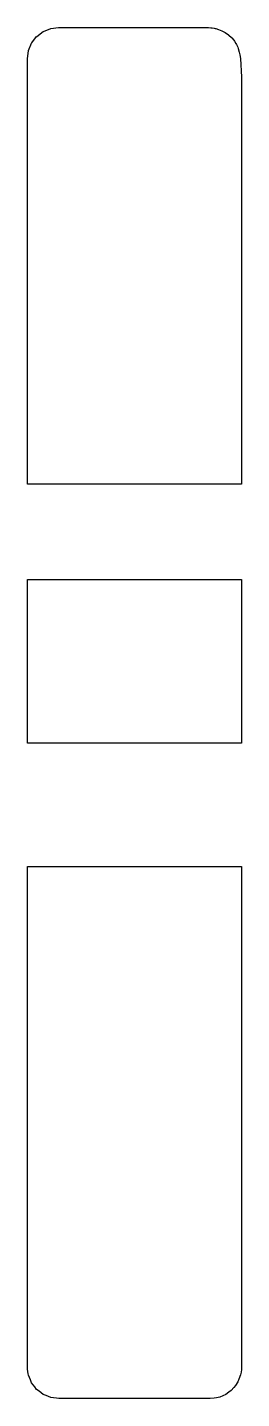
# Model space of a CAD drawing. Header units: metres. Extents: x 2.4 to 16, y -16 to 71.
import ezdxf

# ---------------------------------------------------------------- set-up
doc = ezdxf.new("R2010")
doc.units = ezdxf.units.M

msp = doc.modelspace()

# ---------------------------------------------------------------- linework, layer by layer
for p, q in [((3.006, 70.43), (3.4, 70.732)), ((3.4, 70.732), (3.424, 70.742)), ((3.424, 70.742), (3.882, 70.932)), ((3.882, 70.932), (4.374, 70.997)), ((4.374, 70.997), (4.4, 71)), ((4.4, 71), (12.786, 71)), ((12.786, 71), (13.025, 71)), ((13.025, 71), (13.341, 71)), ((13.341, 71), (13.46, 71)), ((13.46, 71), (13.56, 71)), ((13.56, 71), (13.648, 71)), ((13.648, 71), (13.727, 71)), ((13.727, 71), (13.747, 71)), ((13.747, 71), (13.902, 70.992)), ((13.902, 70.992), (14.054, 70.983)), ((14.054, 70.983), (14.122, 70.972)), ((14.122, 70.972), (14.266, 70.947)), ((14.266, 70.947), (14.326, 70.936)), ((14.326, 70.936), (14.358, 70.93)), ((14.358, 70.93), (14.527, 70.876)), ((14.527, 70.876), (14.645, 70.836)), ((14.645, 70.836), (14.743, 70.791)), ((14.743, 70.791), (14.92, 70.702)), ((14.92, 70.702), (14.963, 70.675)), ((14.963, 70.675), (15.178, 70.527)), ((15.178, 70.527), (15.179, 70.526)), ((15.179, 70.526), (15.188, 70.518)), ((15.188, 70.518), (15.351, 70.366)), ((2.478, 69.542), (2.668, 70)), ((2.668, 70), (2.684, 70.021)), ((2.684, 70.021), (2.986, 70.414)), ((2.986, 70.414), (3.006, 70.43)), ((15.351, 70.366), (15.373, 70.343)), ((15.373, 70.343), (15.506, 70.182)), ((15.506, 70.182), (15.54, 70.135)), ((15.54, 70.135), (15.641, 69.976)), ((15.641, 69.976), (15.679, 69.908)), ((15.679, 69.908), (15.752, 69.751)), ((15.752, 69.751), (15.784, 69.665)), ((15.784, 69.665), (15.844, 69.427)), ((2.4, 69), (2.403, 69.026)), ((2.4, 68.755), (2.4, 69)), ((2.4, 68.734), (2.4, 68.755)), ((2.4, 68.71), (2.4, 68.734)), ((2.403, 69.026), (2.468, 69.518)), ((2.468, 69.518), (2.478, 69.542)), ((15.844, 69.427), (15.882, 69.263)), ((15.882, 69.263), (15.924, 69.022)), ((15.924, 69.022), (15.989, 67.852)), ((2.4, 68.686), (2.4, 68.71)), ((2.4, 67.296), (2.4, 68.686)), ((2.4, 51.763), (2.4, 67.296)), ((15.989, 67.852), (15.996, 67.76)), ((15.996, 67.76), (16, 67.683)), ((16, 67.683), (16, 67.249)), ((16, 67.249), (16, 65.552)), ((16, 65.552), (16, 49.818)), ((16, 65.552), (16, 65.552)), ((2.4, 49.818), (2.4, 51.763)), ((2.4, 47.215), (2.4, 49.818)), ((16, 49.818), (16, 47.215)), ((2.4, 44.63), (2.4, 47.215)), ((16, 47.215), (16, 44.63)), ((2.4, 43.175), (2.4, 44.63)), ((16, 44.63), (16, 42.011)), ((2.4, 42.011), (2.4, 43.175)), ((11.886, 42.011), (2.4, 42.011)), ((16, 42.011), (11.886, 42.011)), ((2.4, 34.541), (2.4, 35.97)), ((2.4, 35.97), (6.514, 35.97)), ((6.514, 35.97), (16, 35.97)), ((16, 35.97), (16, 33.35)), ((2.4, 33.35), (2.4, 34.541)), ((2.4, 30.241), (2.4, 33.35)), ((16, 33.35), (16, 28.111)), ((2.4, 26.422), (2.4, 30.241)), ((16, 28.111), (16, 26.422)), ((2.4, 26.038), (2.4, 26.422)), ((16, 26.422), (16, 25.578)), ((16, 26.422), (16, 26.422)), ((2.4, 25.578), (2.4, 26.038)), ((3.726, 25.578), (2.4, 25.578)), ((16, 25.578), (3.726, 25.578)), ((2.4, 17.387), (2.4, 17.762)), ((2.4, 17.762), (14.674, 17.762)), ((14.674, 17.762), (16, 17.762)), ((16, 17.762), (16, 16.918)), ((2.4, 16.918), (2.4, 17.387)), ((2.4, 13.267), (2.4, 16.918)), ((16, 16.918), (16, 13.267)), ((2.4, 11.02), (2.4, 13.267)), ((16, 13.267), (16, 9.331)), ((2.4, 8.808), (2.4, 11.02)), ((2.4, 6.283), (2.4, 8.808)), ((16, 9.331), (16, 7.262)), ((16, 7.262), (16, -6.714)), ((2.4, 6.154), (2.4, 6.283)), ((2.4, 2.016), (2.4, 6.154)), ((2.4, 1.767), (2.4, 2.016)), ((2.4, 1.537), (2.4, 1.767)), ((2.4, 1.347), (2.4, 1.537)), ((2.4, -7.859), (2.4, 1.347)), ((16, -6.714), (16, -10.92)), ((16, -6.714), (16, -6.714)), ((2.4, -8.215), (2.4, -7.859)), ((2.4, -8.453), (2.4, -8.215)), ((2.4, -13.98), (2.4, -8.453)), ((16, -10.92), (16, -11.161)), ((16, -11.161), (16, -11.424)), ((16, -11.424), (16, -11.688)), ((16, -11.688), (16, -11.818)), ((16, -11.818), (16, -11.941)), ((16, -11.941), (16, -12.192)), ((16, -12.192), (16, -12.31)), ((16, -12.31), (16, -12.533)), ((16, -12.533), (16, -12.716)), ((16, -12.716), (16, -14)), ((2.4, -14), (2.4, -13.98)), ((2.408, -14.128), (2.4, -14)), ((2.455, -14.42), (2.408, -14.128)), ((2.468, -14.518), (2.455, -14.42)), ((2.592, -14.818), (2.468, -14.518)), ((15.834, -14.774), (15.77, -14.929)), ((15.94, -14.484), (15.834, -14.774)), ((15.969, -14.321), (15.94, -14.484)), ((15.978, -14.274), (15.969, -14.321)), ((15.988, -14.205), (15.978, -14.274)), ((16, -14), (15.988, -14.205)), ((2.668, -15), (2.592, -14.818)), ((2.866, -15.258), (2.668, -15)), ((2.986, -15.414), (2.866, -15.258)), ((3.143, -15.534), (2.986, -15.414)), ((3.401, -15.733), (3.143, -15.534)), ((15.191, -15.597), (14.998, -15.733)), ((15.341, -15.481), (15.191, -15.597)), ((15.512, -15.305), (15.341, -15.481)), ((15.621, -15.163), (15.512, -15.305)), ((15.77, -14.929), (15.621, -15.163)), ((3.583, -15.808), (3.401, -15.733)), ((3.882, -15.932), (3.583, -15.808)), ((4.063, -15.956), (3.882, -15.932)), ((4.238, -15.984), (4.063, -15.956)), ((4.4, -16), (4.238, -15.984)), ((11.875, -16), (4.4, -16)), ((14, -16), (11.875, -16)), ((14.262, -15.978), (14, -16)), ((14.41, -15.955), (14.262, -15.978)), ((14.608, -15.904), (14.41, -15.955)), ((14.803, -15.823), (14.608, -15.904)), ((14.998, -15.733), (14.803, -15.823))]:
    msp.add_line(p, q)

doc.saveas('drawing.dxf')
